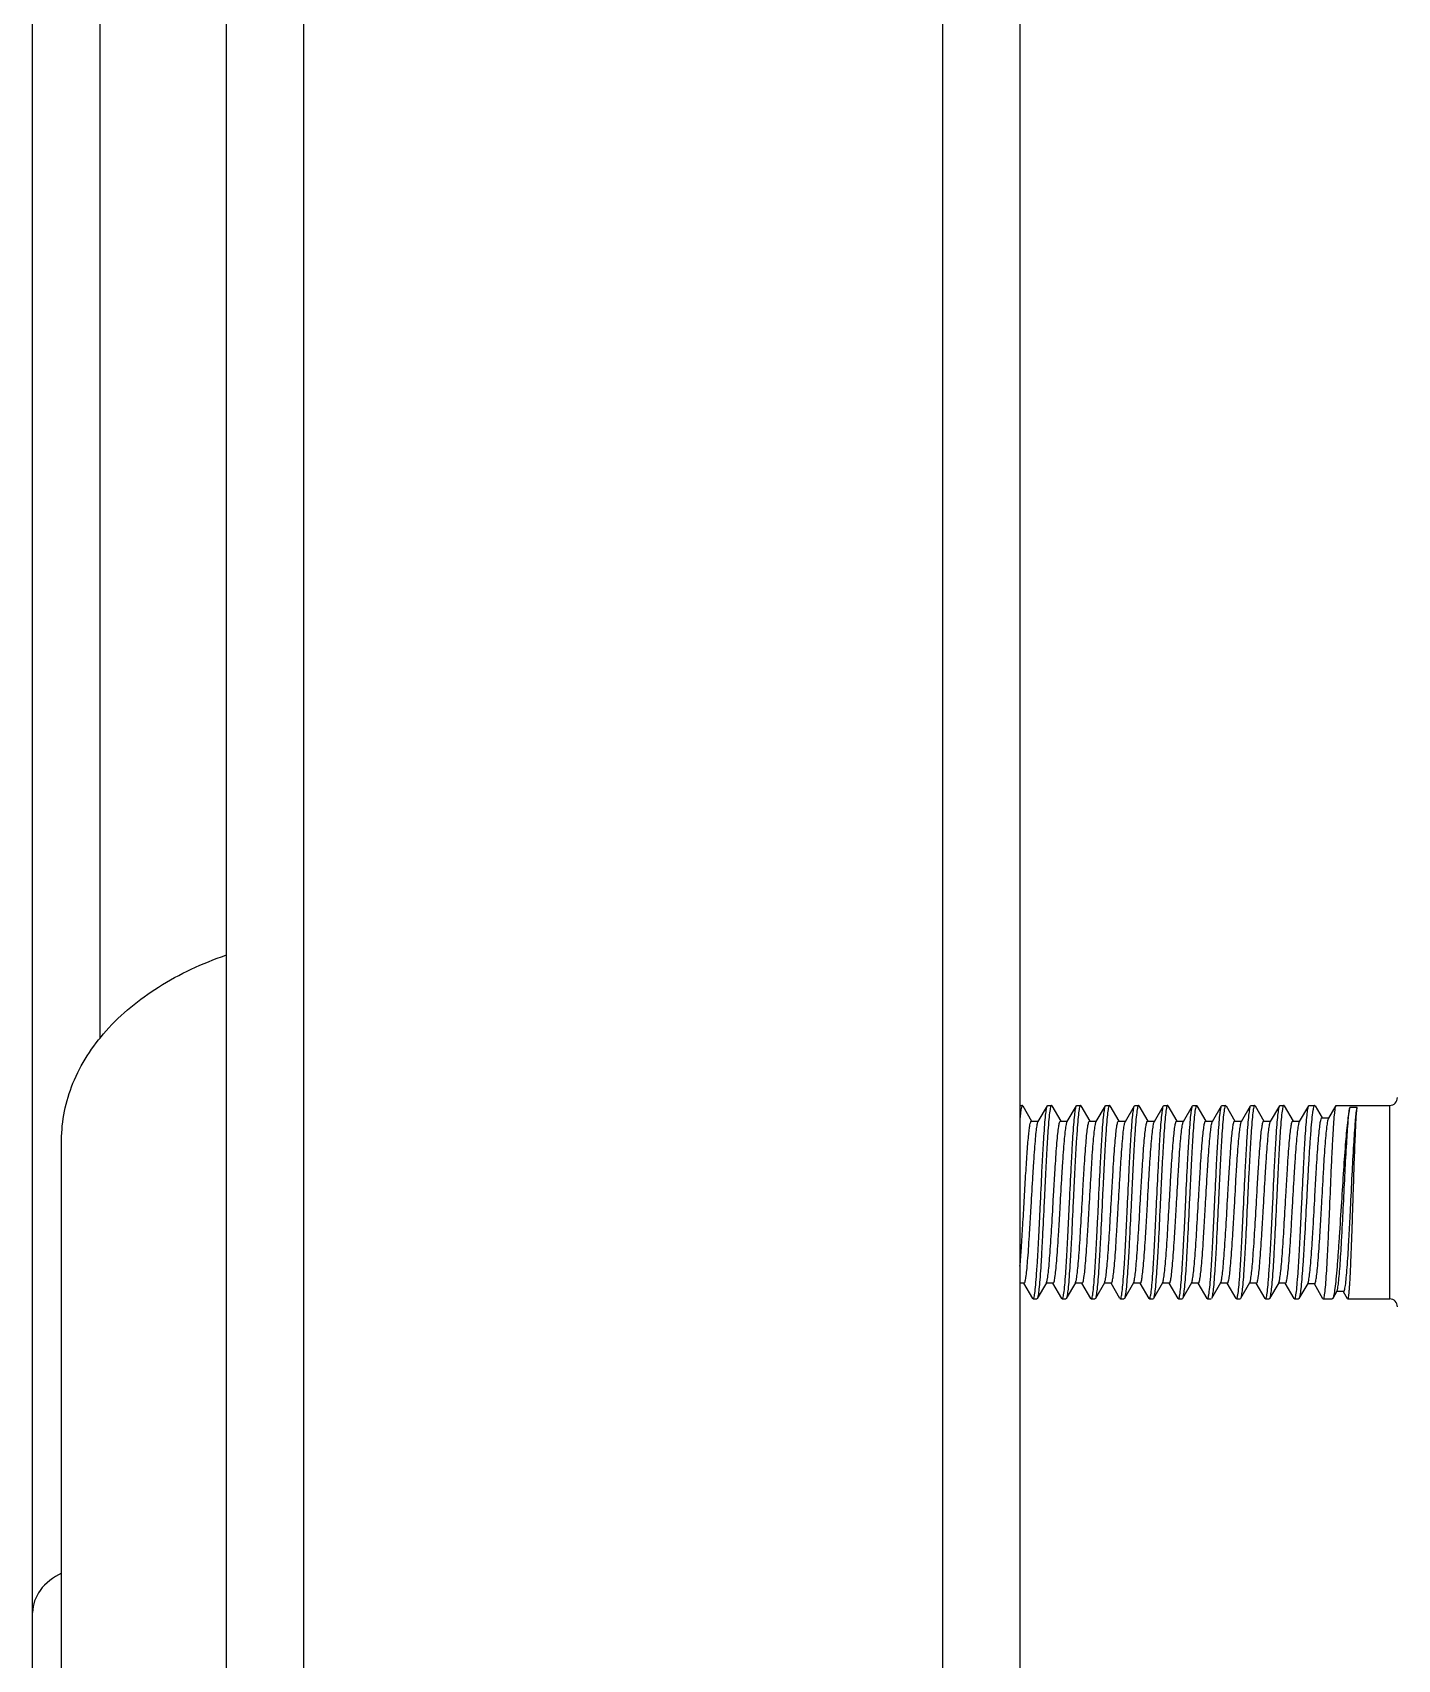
# Model space of a CAD drawing. Extents: x 27938 to 650306, y -92720 to 1524912.
# Drawn here: x 317542 to 318119, y 830430 to 831117 of the extents above; entities that cross this region are included whole.
import ezdxf

# ---------------------------------------------------------------- set-up
doc = ezdxf.new("R2010")
doc.units = 0
doc.header["$LTSCALE"] = 1000
doc.header["$MEASUREMENT"] = 0

msp = doc.modelspace()

# ---------------------------------------------------------------- linework, layer by layer
for p, q in [((317542.22, 830334.12), (317542.22, 833076.19)), ((317570.84, 830692.17), (317570.84, 832955.31)), ((317624, 832802.45), (317624, 830087.54)), ((317656.71, 832802.45), (317656.71, 830087.54)), ((317926.57, 832802.45), (317926.57, 830087.54)), ((317959.28, 832802.45), (317959.28, 830087.54)), ((317959.28, 830664.04), (317960.3, 830664.04)), ((317960.46, 830663.9), (317960.3, 830664.04)), ((317960.46, 830663.9), (317964.22, 830657.42)), ((317967, 830657.25), (317970.87, 830663.9)), ((317970.87, 830663.9), (317971.03, 830664.04)), ((317971.03, 830664.04), (317972.57, 830664.04)), ((317972.73, 830663.9), (317972.57, 830664.04)), ((317972.73, 830663.9), (317976.49, 830657.42)), ((317979.27, 830657.25), (317983.14, 830663.9)), ((317983.14, 830663.9), (317983.3, 830664.04)), ((317983.3, 830664.04), (317984.83, 830664.04)), ((317984.99, 830663.9), (317984.83, 830664.04)), ((317984.99, 830663.9), (317988.75, 830657.42)), ((317991.53, 830657.25), (317995.4, 830663.9)), ((317995.4, 830663.9), (317995.56, 830664.04)), ((317995.56, 830664.04), (317997.1, 830664.04)), ((317997.26, 830663.9), (317997.1, 830664.04)), ((317997.26, 830663.9), (318001.02, 830657.42)), ((318003.8, 830657.25), (318007.67, 830663.9)), ((318007.67, 830663.9), (318007.83, 830664.04)), ((318007.83, 830664.04), (318009.37, 830664.04)), ((318009.53, 830663.9), (318009.37, 830664.04)), ((318009.53, 830663.9), (318013.29, 830657.42)), ((318016.06, 830657.25), (318019.93, 830663.9)), ((318019.93, 830663.9), (318020.1, 830664.04)), ((318020.1, 830664.04), (318021.63, 830664.04)), ((318021.79, 830663.9), (318025.55, 830657.42)), ((318028.33, 830657.25), (318032.2, 830663.9)), ((318032.2, 830663.9), (318032.36, 830664.04)), ((318032.36, 830664.04), (318033.9, 830664.04)), ((318034.06, 830663.9), (318033.9, 830664.04)), ((318034.06, 830663.9), (318037.82, 830657.42)), ((318040.6, 830657.25), (318044.47, 830663.9)), ((318044.47, 830663.9), (318044.63, 830664.04)), ((318044.63, 830664.04), (318046.16, 830664.04)), ((318046.33, 830663.9), (318046.16, 830664.04)), ((318046.33, 830663.9), (318050.08, 830657.42)), ((318052.86, 830657.25), (318056.73, 830663.9)), ((318056.73, 830663.9), (318056.89, 830664.04)), ((318056.89, 830664.04), (318058.43, 830664.04)), ((318058.59, 830663.9), (318058.43, 830664.04)), ((318058.59, 830663.9), (318062.35, 830657.42)), ((318065.13, 830657.25), (318069, 830663.9)), ((318069, 830663.9), (318069.16, 830664.04)), ((318069.16, 830664.04), (318070.7, 830664.04)), ((318070.86, 830663.9), (318074.62, 830657.42)), ((318077.4, 830657.25), (318081.27, 830663.9)), ((318081.27, 830663.9), (318081.43, 830664.04)), ((318081.43, 830664.04), (318083.75, 830664.04)), ((318083.96, 830663.86), (318083.75, 830664.04)), ((318083.96, 830663.86), (318086.91, 830658.79)), ((318089.7, 830658.63), (318092.79, 830663.94)), ((318092.79, 830663.94), (318092.9, 830664.04)), ((318092.9, 830664.04), (318115.47, 830664.04)), ((318101.7, 830663.1), (318098.63, 830663.1)), ((318115.47, 830582.27), (318115.47, 830664.04)), ((317964.12, 830657.42), (317967.1, 830657.42)), ((317976.39, 830657.42), (317979.36, 830657.42)), ((317988.66, 830657.42), (317991.63, 830657.42)), ((318000.92, 830657.42), (318003.89, 830657.42)), ((318013.19, 830657.42), (318016.16, 830657.42)), ((318025.46, 830657.42), (318028.43, 830657.42)), ((318037.72, 830657.42), (318040.69, 830657.42)), ((318049.99, 830657.42), (318052.96, 830657.42)), ((318062.25, 830657.42), (318065.23, 830657.42)), ((318074.52, 830657.42), (318077.49, 830657.42)), ((318086.82, 830658.79), (318089.79, 830658.79)), ((317554.49, 829760.44), (317554.49, 830649.35)), ((317961.06, 830588.89), (317959.28, 830588.89)), ((317964.74, 830582.4), (317960.96, 830588.89)), ((317970.45, 830589.06), (317966.59, 830582.41)), ((317973.32, 830588.89), (317970.35, 830588.89)), ((317970.45, 830589.06), (317970.55, 830589.28)), ((317977, 830582.4), (317973.23, 830588.89)), ((317982.72, 830589.06), (317978.86, 830582.41)), ((317985.59, 830588.89), (317982.62, 830588.89)), ((317982.72, 830589.06), (317982.81, 830589.27)), ((317989.27, 830582.4), (317985.49, 830588.89)), ((317994.98, 830589.06), (317991.13, 830582.41)), ((317997.86, 830588.89), (317994.89, 830588.89)), ((317994.98, 830589.06), (317995.08, 830589.26)), ((318001.54, 830582.4), (317997.76, 830588.89)), ((318007.25, 830589.06), (318003.39, 830582.41)), ((318010.12, 830588.89), (318007.15, 830588.89)), ((318007.25, 830589.06), (318007.34, 830589.25)), ((318013.8, 830582.4), (318010.03, 830588.89)), ((318019.51, 830589.06), (318015.66, 830582.41)), ((318022.39, 830588.89), (318019.42, 830588.89)), ((318019.51, 830589.06), (318019.6, 830589.24)), ((318026.07, 830582.4), (318022.29, 830588.89)), ((318031.78, 830589.06), (318027.93, 830582.41)), ((318034.66, 830588.89), (318031.68, 830588.89)), ((318038.33, 830582.4), (318034.56, 830588.89)), ((318044.05, 830589.06), (318040.19, 830582.41)), ((318046.92, 830588.89), (318043.95, 830588.89)), ((318044.05, 830589.06), (318044.13, 830589.22)), ((318050.6, 830582.4), (318046.83, 830588.89)), ((318056.31, 830589.06), (318052.46, 830582.41)), ((318059.19, 830588.89), (318056.22, 830588.89)), ((318056.31, 830589.06), (318056.39, 830589.22)), ((318062.87, 830582.4), (318059.09, 830588.89)), ((318068.58, 830589.06), (318064.72, 830582.41)), ((318071.45, 830588.89), (318068.48, 830588.89)), ((318068.58, 830589.06), (318068.65, 830589.21)), ((318075.13, 830582.4), (318071.36, 830588.89)), ((318080.86, 830588.82), (318077.14, 830582.42)), ((318083.73, 830588.66), (318080.76, 830588.66)), ((318087.28, 830582.39), (318083.64, 830588.66)), ((318093.14, 830585.51), (318091.38, 830582.49)), ((318096.03, 830585.36), (318093.05, 830585.36)), ((318097.7, 830582.34), (318095.97, 830585.32)), ((317964.74, 830582.4), (317964.9, 830582.27)), ((317964.9, 830582.27), (317966.43, 830582.27)), ((317966.59, 830582.41), (317966.43, 830582.27)), ((317977, 830582.4), (317977.16, 830582.27)), ((317977.16, 830582.27), (317978.7, 830582.27)), ((317978.86, 830582.41), (317978.7, 830582.27)), ((317989.27, 830582.4), (317989.43, 830582.27)), ((317989.43, 830582.27), (317990.97, 830582.27)), ((317991.13, 830582.41), (317990.97, 830582.27)), ((318001.54, 830582.4), (318001.7, 830582.27)), ((318001.7, 830582.27), (318003.23, 830582.27)), ((318003.39, 830582.41), (318003.23, 830582.27)), ((318013.8, 830582.4), (318013.96, 830582.27)), ((318013.96, 830582.27), (318015.5, 830582.27)), ((318015.66, 830582.41), (318015.5, 830582.27)), ((318026.07, 830582.4), (318026.23, 830582.27)), ((318026.23, 830582.27), (318027.76, 830582.27)), ((318027.93, 830582.41), (318027.76, 830582.27)), ((318038.33, 830582.4), (318038.49, 830582.27)), ((318038.49, 830582.27), (318040.03, 830582.27)), ((318050.76, 830582.27), (318052.3, 830582.27)), ((318052.46, 830582.41), (318052.3, 830582.27)), ((318062.87, 830582.4), (318063.03, 830582.27)), ((318063.03, 830582.27), (318064.56, 830582.27)), ((318064.72, 830582.41), (318064.56, 830582.27)), ((318075.13, 830582.4), (318075.29, 830582.27)), ((318075.29, 830582.27), (318076.96, 830582.27)), ((318077.14, 830582.42), (318076.96, 830582.27)), ((318087.28, 830582.39), (318087.43, 830582.27)), ((318087.43, 830582.27), (318091.13, 830582.27)), ((318091.38, 830582.49), (318091.13, 830582.27)), ((318097.7, 830582.34), (318097.78, 830582.27)), ((318097.78, 830582.27), (318115.47, 830582.27))]:
    msp.add_line(p, q)
for centre, start, end in [((318115.47, 830667.31), 270, 0), ((318115.47, 830579), 0, 90)]:
    msp.add_arc(centre, 3.27, start, end)
for points, knots in [([(317554.49, 830649.35), (317554.49, 830657.51), (317558.02, 830674.55), (317572.85, 830697.13), (317595.5, 830715.58), (317613.97, 830724.1), (317623.92, 830727.49)], [0, 0, 0, 0, 0.220446, 0.45627, 0.716078, 1, 1, 1, 1]), ([(317960.3, 830664.04), (317960.16, 830664.04), (317959.95, 830663.4), (317959.74, 830662.49), (317959.49, 830660.69), (317959.35, 830659.35), (317959.28, 830658.56)], [0, 0, 0, 0, 0.077049, 0.268055, 0.577055, 1, 1, 1, 1]), ([(317967.96, 830623.15), (317968.2, 830628.11), (317968.54, 830635.33), (317969.03, 830644.56), (317969.38, 830650.54), (317969.74, 830655.56), (317970.06, 830659.49), (317970.44, 830662.12), (317970.64, 830663.51), (317970.87, 830663.9)], [0, 0, 0, 0, 0.364023, 0.530311, 0.678342, 0.803036, 0.90014, 0.966414, 1, 1, 1, 1]), ([(317972.57, 830664.04), (317972.47, 830664.04), (317972.29, 830663.71), (317972.15, 830663.16), (317971.96, 830662.15), (317971.69, 830660.14), (317971.36, 830656.72), (317971, 830651.7), (317970.63, 830645.58), (317970.25, 830638.6), (317969.88, 830631.03), (317969.63, 830625.81), (317969.5, 830623.15)], [0, 0, 0, 0, 0.006679, 0.021742, 0.04591, 0.079126, 0.171519, 0.295578, 0.446611, 0.618856, 0.8057, 1, 1, 1, 1]), ([(317980.23, 830623.15), (317980.47, 830628.11), (317980.81, 830635.33), (317981.3, 830644.56), (317981.65, 830650.54), (317982.01, 830655.56), (317982.33, 830659.49), (317982.71, 830662.12), (317982.91, 830663.51), (317983.14, 830663.9)], [0, 0, 0, 0, 0.364021, 0.530313, 0.678345, 0.803036, 0.900138, 0.966413, 1, 1, 1, 1]), ([(317984.83, 830664.04), (317984.74, 830664.04), (317984.56, 830663.71), (317984.42, 830663.16), (317984.22, 830662.15), (317983.96, 830660.14), (317983.63, 830656.72), (317983.26, 830651.7), (317982.89, 830645.58), (317982.52, 830638.6), (317982.14, 830631.03), (317981.89, 830625.81), (317981.77, 830623.15)], [0, 0, 0, 0, 0.006669, 0.021718, 0.045876, 0.079084, 0.171468, 0.295521, 0.446556, 0.618814, 0.805682, 1, 1, 1, 1]), ([(317992.5, 830623.15), (317992.73, 830628.11), (317993.08, 830635.33), (317993.57, 830644.56), (317993.92, 830650.54), (317994.28, 830655.56), (317994.59, 830659.49), (317994.97, 830662.12), (317995.17, 830663.51), (317995.4, 830663.9)], [0, 0, 0, 0, 0.364026, 0.530319, 0.678348, 0.803035, 0.900137, 0.966414, 1, 1, 1, 1]), ([(317997.1, 830664.04), (317997.01, 830664.04), (317996.83, 830663.71), (317996.68, 830663.16), (317996.49, 830662.15), (317996.22, 830660.13), (317995.89, 830656.71), (317995.53, 830651.7), (317995.16, 830645.58), (317994.78, 830638.6), (317994.41, 830631.03), (317994.16, 830625.81), (317994.03, 830623.15)], [0, 0, 0, 0, 0.00669, 0.021765, 0.045943, 0.079167, 0.171572, 0.295635, 0.446661, 0.618889, 0.805716, 1, 1, 1, 1]), ([(318004.76, 830623.15), (318005, 830628.11), (318005.34, 830635.33), (318005.83, 830644.56), (318006.18, 830650.54), (318006.54, 830655.56), (318006.86, 830659.49), (318007.24, 830662.12), (318007.44, 830663.51), (318007.67, 830663.9)], [0, 0, 0, 0, 0.364024, 0.530311, 0.678342, 0.803035, 0.900139, 0.966414, 1, 1, 1, 1]), ([(318009.37, 830664.04), (318009.27, 830664.04), (318009.09, 830663.71), (318008.95, 830663.16), (318008.76, 830662.15), (318008.49, 830660.14), (318008.16, 830656.72), (318007.8, 830651.7), (318007.42, 830645.58), (318007.05, 830638.6), (318006.67, 830631.03), (318006.43, 830625.81), (318006.3, 830623.15)], [0, 0, 0, 0, 0.006677, 0.021735, 0.045901, 0.079116, 0.171512, 0.295573, 0.4466, 0.618843, 0.805694, 1, 1, 1, 1]), ([(318017.03, 830623.15), (318017.27, 830628.11), (318017.61, 830635.33), (318018.1, 830644.56), (318018.45, 830650.54), (318018.81, 830655.56), (318019.13, 830659.49), (318019.51, 830662.12), (318019.7, 830663.51), (318019.93, 830663.9)], [0, 0, 0, 0, 0.364026, 0.530313, 0.678337, 0.803029, 0.900137, 0.966414, 1, 1, 1, 1]), ([(318021.63, 830664.04), (318021.54, 830664.04), (318021.36, 830663.71), (318021.22, 830663.16), (318021.02, 830662.15), (318020.75, 830660.13), (318020.43, 830656.71), (318020.06, 830651.7), (318019.69, 830645.58), (318019.32, 830638.6), (318018.94, 830631.03), (318018.69, 830625.81), (318018.56, 830623.15)], [0, 0, 0, 0, 0.006697, 0.021777, 0.045962, 0.079191, 0.171605, 0.29567, 0.44669, 0.618909, 0.805726, 1, 1, 1, 1]), ([(318021.79, 830663.9), (318021.77, 830663.94), (318021.73, 830664), (318021.66, 830664.04), (318021.63, 830664.04)], [0, 0, 0, 0, 0.600612, 1, 1, 1, 1]), ([(318029.29, 830623.15), (318029.53, 830628.11), (318029.87, 830635.33), (318030.36, 830644.56), (318030.72, 830650.54), (318031.08, 830655.56), (318031.39, 830659.49), (318031.77, 830662.12), (318031.97, 830663.51), (318032.2, 830663.9)], [0, 0, 0, 0, 0.364026, 0.530312, 0.67834, 0.803034, 0.90014, 0.966415, 1, 1, 1, 1]), ([(318033.9, 830664.04), (318033.81, 830664.04), (318033.63, 830663.71), (318033.48, 830663.16), (318033.29, 830662.15), (318033.02, 830660.13), (318032.69, 830656.72), (318032.33, 830651.7), (318031.96, 830645.58), (318031.58, 830638.6), (318031.21, 830631.03), (318030.96, 830625.81), (318030.83, 830623.15)], [0, 0, 0, 0, 0.006686, 0.021757, 0.045931, 0.079152, 0.171553, 0.295615, 0.446644, 0.618879, 0.805711, 1, 1, 1, 1]), ([(318041.56, 830623.15), (318041.8, 830628.11), (318042.14, 830635.33), (318042.63, 830644.56), (318042.98, 830650.54), (318043.34, 830655.56), (318043.66, 830659.49), (318044.04, 830662.12), (318044.24, 830663.51), (318044.47, 830663.9)], [0, 0, 0, 0, 0.364021, 0.530311, 0.678343, 0.803036, 0.90014, 0.966414, 1, 1, 1, 1]), ([(318046.16, 830664.04), (318046.07, 830664.04), (318045.89, 830663.71), (318045.75, 830663.16), (318045.56, 830662.15), (318045.29, 830660.14), (318044.96, 830656.72), (318044.59, 830651.7), (318044.22, 830645.58), (318043.85, 830638.6), (318043.47, 830631.03), (318043.22, 830625.81), (318043.1, 830623.15)], [0, 0, 0, 0, 0.006676, 0.021736, 0.045901, 0.079115, 0.171505, 0.295563, 0.446596, 0.618846, 0.805696, 1, 1, 1, 1]), ([(318053.83, 830623.15), (318054.06, 830628.11), (318054.41, 830635.33), (318054.9, 830644.56), (318055.25, 830650.54), (318055.61, 830655.56), (318055.93, 830659.49), (318056.3, 830662.12), (318056.5, 830663.51), (318056.73, 830663.9)], [0, 0, 0, 0, 0.364021, 0.530314, 0.678346, 0.803036, 0.900137, 0.966413, 1, 1, 1, 1]), ([(318058.43, 830664.04), (318058.34, 830664.04), (318058.16, 830663.71), (318058.02, 830663.16), (318057.82, 830662.15), (318057.55, 830660.14), (318057.23, 830656.72), (318056.86, 830651.7), (318056.49, 830645.58), (318056.12, 830638.6), (318055.74, 830631.03), (318055.49, 830625.81), (318055.36, 830623.15)], [0, 0, 0, 0, 0.006669, 0.021718, 0.045876, 0.079084, 0.171468, 0.295522, 0.446557, 0.618815, 0.805682, 1, 1, 1, 1]), ([(318066.09, 830623.15), (318066.33, 830628.11), (318066.67, 830635.33), (318067.16, 830644.56), (318067.51, 830650.54), (318067.87, 830655.56), (318068.19, 830659.49), (318068.57, 830662.12), (318068.77, 830663.51), (318069, 830663.9)], [0, 0, 0, 0, 0.364026, 0.530319, 0.678348, 0.803035, 0.900137, 0.966414, 1, 1, 1, 1]), ([(318070.7, 830664.04), (318070.6, 830664.04), (318070.42, 830663.71), (318070.28, 830663.16), (318070.09, 830662.15), (318069.82, 830660.13), (318069.49, 830656.72), (318069.13, 830651.7), (318068.76, 830645.58), (318068.38, 830638.6), (318068.01, 830631.03), (318067.76, 830625.81), (318067.63, 830623.15)], [0, 0, 0, 0, 0.006688, 0.021753, 0.045929, 0.079148, 0.171548, 0.29561, 0.446639, 0.618873, 0.805706, 1, 1, 1, 1]), ([(318070.86, 830663.9), (318070.84, 830663.94), (318070.8, 830664), (318070.73, 830664.04), (318070.7, 830664.04)], [0, 0, 0, 0, 0.600476, 1, 1, 1, 1]), ([(318078.36, 830623.15), (318078.6, 830628.11), (318078.94, 830635.33), (318079.43, 830644.56), (318079.78, 830650.54), (318080.14, 830655.56), (318080.46, 830659.49), (318080.84, 830662.12), (318081.04, 830663.51), (318081.27, 830663.9)], [0, 0, 0, 0, 0.364024, 0.530312, 0.678343, 0.803036, 0.90014, 0.966414, 1, 1, 1, 1]), ([(318083.75, 830664.04), (318083.65, 830664.04), (318083.44, 830663.73), (318083.27, 830663.15), (318083.05, 830662.16), (318082.74, 830660.13), (318082.37, 830656.72), (318081.96, 830651.7), (318081.54, 830645.58), (318081.12, 830638.6), (318080.7, 830631.03), (318080.43, 830625.81), (318080.29, 830623.15)], [0, 0, 0, 0, 0.007187, 0.022465, 0.046744, 0.080015, 0.172417, 0.296393, 0.447275, 0.619318, 0.805937, 1, 1, 1, 1]), ([(318090.23, 830623.15), (318090.45, 830628.15), (318090.75, 830635.42), (318091.19, 830644.72), (318091.5, 830650.72), (318091.82, 830655.74), (318092.08, 830659.65), (318092.43, 830662.22), (318092.57, 830663.57), (318092.79, 830663.94)], [0, 0, 0, 0, 0.366748, 0.534004, 0.682559, 0.80722, 0.903651, 0.968552, 1, 1, 1, 1]), ([(318093.14, 830585.51), (318093.35, 830585.88), (318093.56, 830587.15), (318093.92, 830589.54), (318094.24, 830593.07), (318094.58, 830597.58), (318094.92, 830602.93), (318095.39, 830611.23), (318095.94, 830622.28), (318096.59, 830635.39), (318097.21, 830647.18), (318097.85, 830656.26), (318098.28, 830661.28), (318098.63, 830663.1)], [0, 0, 0, 0, 0.016498, 0.048153, 0.094091, 0.152829, 0.222461, 0.300749, 0.473185, 0.64885, 0.806645, 0.928205, 1, 1, 1, 1]), ([(318098.63, 830663.1), (318098.43, 830662.44), (318098.1, 830660.71), (318097.44, 830655.95), (318096.73, 830647.84), (318095.89, 830636.24), (318095.36, 830627.69), (318095.07, 830623.15)], [0, 0, 0, 0, 0.052104, 0.130854, 0.359409, 0.660459, 1, 1, 1, 1]), ([(318096.03, 830585.36), (318096.11, 830585.36), (318096.29, 830585.63), (318096.43, 830586.11), (318096.61, 830586.96), (318096.87, 830588.67), (318097.18, 830591.57), (318097.52, 830595.84), (318097.88, 830601.07), (318098.23, 830607.07), (318098.58, 830613.64), (318099.04, 830622.89), (318099.6, 830634.2), (318100.23, 830646.47), (318100.9, 830655.96), (318101.33, 830661.2), (318101.7, 830663.1)], [0, 0, 0, 0, 0.003181, 0.009997, 0.020842, 0.035708, 0.077022, 0.132568, 0.200428, 0.278278, 0.363482, 0.453195, 0.634322, 0.798504, 0.925407, 1, 1, 1, 1]), ([(318099.97, 830623.15), (318100.12, 830627.69), (318100.4, 830636.24), (318100.79, 830647.83), (318101.21, 830656.61), (318101.46, 830661.39), (318101.7, 830663.1)], [0, 0, 0, 0, 0.340216, 0.641739, 0.870295, 1, 1, 1, 1]), ([(317959.28, 830596.06), (317959.52, 830598.62), (317959.94, 830604.38), (317960.52, 830613.63), (317961.09, 830623.79), (317961.67, 830633.89), (317962.17, 830641.83), (317962.59, 830647.41), (317962.88, 830650.82), (317963.17, 830653.5), (317963.46, 830655.59), (317963.7, 830656.67), (317963.95, 830657.42), (317964.12, 830657.42)], [0, 0, 0, 0, 0.125273, 0.280526, 0.451, 0.620464, 0.772784, 0.837888, 0.893492, 0.938284, 0.971239, 0.991709, 1, 1, 1, 1]), ([(317961.06, 830588.89), (317961.14, 830588.89), (317961.32, 830589.13), (317961.56, 830589.92), (317961.89, 830591.73), (317962.22, 830594.65), (317962.58, 830598.64), (317962.94, 830603.49), (317963.3, 830609.06), (317963.67, 830615.13), (317964.15, 830623.61), (317964.62, 830632.01), (317965.12, 830640.03), (317965.48, 830645.27), (317965.85, 830649.72), (317966.18, 830653.22), (317966.55, 830655.61), (317966.78, 830656.88), (317967, 830657.25)], [0, 0, 0, 0, 0.003516, 0.010771, 0.037949, 0.081609, 0.140308, 0.211978, 0.294061, 0.383613, 0.477416, 0.664254, 0.750571, 0.827952, 0.893624, 0.945254, 0.981055, 1, 1, 1, 1]), ([(317970.55, 830589.28), (317970.74, 830589.77), (317970.99, 830591.19), (317971.34, 830593.83), (317971.68, 830597.49), (317972.19, 830604.02), (317972.78, 830613.53), (317973.35, 830623.61), (317973.83, 830631.93), (317974.18, 830637.86), (317974.54, 830643.27), (317974.89, 830647.98), (317975.25, 830651.84), (317975.58, 830654.68), (317975.9, 830656.42), (317976.14, 830657.19), (317976.31, 830657.42), (317976.39, 830657.42)], [0, 0, 0, 0, 0.023139, 0.062463, 0.116774, 0.184236, 0.348936, 0.533941, 0.62611, 0.713772, 0.793885, 0.863675, 0.920735, 0.963127, 0.989505, 0.996557, 1, 1, 1, 1]), ([(317973.32, 830588.89), (317973.4, 830588.89), (317973.58, 830589.13), (317973.83, 830589.92), (317974.15, 830591.73), (317974.49, 830594.65), (317974.85, 830598.64), (317975.2, 830603.49), (317975.57, 830609.06), (317975.93, 830615.13), (317976.42, 830623.61), (317976.89, 830632.01), (317977.39, 830640.03), (317977.75, 830645.27), (317978.11, 830649.72), (317978.45, 830653.22), (317978.82, 830655.61), (317979.05, 830656.88), (317979.27, 830657.25)], [0, 0, 0, 0, 0.003516, 0.010771, 0.037949, 0.081609, 0.140308, 0.211978, 0.294061, 0.383613, 0.477416, 0.664254, 0.750571, 0.827952, 0.893624, 0.945254, 0.981055, 1, 1, 1, 1]), ([(317982.81, 830589.27), (317983, 830589.76), (317983.25, 830591.17), (317983.6, 830593.8), (317983.95, 830597.46), (317984.45, 830603.98), (317985.04, 830613.5), (317985.61, 830623.58), (317986.09, 830631.9), (317986.45, 830637.84), (317986.81, 830643.26), (317987.16, 830647.97), (317987.51, 830651.84), (317987.84, 830654.67), (317988.16, 830656.42), (317988.4, 830657.19), (317988.58, 830657.42), (317988.66, 830657.42)], [0, 0, 0, 0, 0.023, 0.06221, 0.116433, 0.183837, 0.348506, 0.533571, 0.625793, 0.713517, 0.793694, 0.863545, 0.920659, 0.963092, 0.989496, 0.996554, 1, 1, 1, 1]), ([(317985.59, 830588.89), (317985.67, 830588.89), (317985.85, 830589.13), (317986.09, 830589.92), (317986.42, 830591.73), (317986.75, 830594.65), (317987.11, 830598.64), (317987.47, 830603.49), (317987.83, 830609.06), (317988.2, 830615.13), (317988.68, 830623.61), (317989.16, 830632.01), (317989.66, 830640.03), (317990.02, 830645.27), (317990.38, 830649.72), (317990.71, 830653.22), (317991.09, 830655.61), (317991.31, 830656.88), (317991.53, 830657.25)], [0, 0, 0, 0, 0.003516, 0.010771, 0.037949, 0.081609, 0.140308, 0.211978, 0.294061, 0.383613, 0.477416, 0.664254, 0.750571, 0.827952, 0.893624, 0.945254, 0.981055, 1, 1, 1, 1]), ([(317995.08, 830589.26), (317995.27, 830589.75), (317995.52, 830591.15), (317995.87, 830593.77), (317996.21, 830597.43), (317996.72, 830603.95), (317997.31, 830613.46), (317997.88, 830623.55), (317998.36, 830631.88), (317998.71, 830637.82), (317999.07, 830643.24), (317999.42, 830647.96), (317999.78, 830651.83), (318000.11, 830654.67), (318000.43, 830656.42), (318000.67, 830657.19), (318000.84, 830657.42), (318000.92, 830657.42)], [0, 0, 0, 0, 0.022862, 0.061956, 0.116091, 0.183437, 0.348074, 0.5332, 0.625476, 0.713261, 0.793503, 0.863416, 0.920583, 0.963057, 0.989487, 0.996552, 1, 1, 1, 1]), ([(317997.86, 830588.89), (317997.94, 830588.89), (317998.12, 830589.13), (317998.36, 830589.92), (317998.68, 830591.73), (317999.02, 830594.65), (317999.38, 830598.64), (317999.74, 830603.49), (318000.1, 830609.06), (318000.46, 830615.13), (318000.95, 830623.61), (318001.42, 830632.01), (318001.92, 830640.03), (318002.28, 830645.27), (318002.65, 830649.72), (318002.98, 830653.22), (318003.35, 830655.61), (318003.58, 830656.88), (318003.8, 830657.25)], [0, 0, 0, 0, 0.003516, 0.010771, 0.037949, 0.081609, 0.140308, 0.211978, 0.294061, 0.383613, 0.477416, 0.664254, 0.750571, 0.827952, 0.893624, 0.945254, 0.981055, 1, 1, 1, 1]), ([(318007.34, 830589.25), (318007.53, 830589.73), (318007.78, 830591.13), (318008.13, 830593.75), (318008.47, 830597.4), (318008.98, 830603.91), (318009.57, 830613.43), (318010.14, 830623.52), (318010.62, 830631.85), (318010.98, 830637.8), (318011.34, 830643.23), (318011.69, 830647.95), (318012.04, 830651.83), (318012.37, 830654.67), (318012.69, 830656.42), (318012.93, 830657.19), (318013.11, 830657.42), (318013.19, 830657.42)], [0, 0, 0, 0, 0.022723, 0.061701, 0.115749, 0.183037, 0.347642, 0.532829, 0.625158, 0.713005, 0.793312, 0.863286, 0.920506, 0.963022, 0.989478, 0.99655, 1, 1, 1, 1]), ([(318010.12, 830588.89), (318010.2, 830588.89), (318010.38, 830589.13), (318010.62, 830589.92), (318010.95, 830591.73), (318011.29, 830594.65), (318011.65, 830598.64), (318012, 830603.49), (318012.37, 830609.06), (318012.73, 830615.13), (318013.22, 830623.61), (318013.69, 830632.01), (318014.19, 830640.03), (318014.55, 830645.27), (318014.91, 830649.72), (318015.25, 830653.22), (318015.62, 830655.61), (318015.85, 830656.88), (318016.06, 830657.25)], [0, 0, 0, 0, 0.003516, 0.010771, 0.037949, 0.081609, 0.140308, 0.211978, 0.294061, 0.383613, 0.477416, 0.664254, 0.750571, 0.827952, 0.893624, 0.945254, 0.981055, 1, 1, 1, 1]), ([(318019.6, 830589.24), (318019.79, 830589.72), (318020.04, 830591.12), (318020.4, 830593.72), (318020.74, 830597.37), (318021.25, 830603.88), (318021.84, 830613.4), (318022.41, 830623.49), (318022.89, 830631.83), (318023.24, 830637.78), (318023.6, 830643.21), (318023.96, 830647.94), (318024.31, 830651.82), (318024.64, 830654.66), (318024.96, 830656.42), (318025.2, 830657.19), (318025.38, 830657.42), (318025.46, 830657.42)], [0, 0, 0, 0, 0.022584, 0.061447, 0.115407, 0.182636, 0.34721, 0.532457, 0.62484, 0.712749, 0.79312, 0.863155, 0.920429, 0.962986, 0.989469, 0.996548, 1, 1, 1, 1]), ([(318022.39, 830588.89), (318022.47, 830588.89), (318022.65, 830589.13), (318022.89, 830589.92), (318023.22, 830591.73), (318023.55, 830594.65), (318023.91, 830598.64), (318024.27, 830603.49), (318024.63, 830609.06), (318025, 830615.13), (318025.48, 830623.61), (318025.96, 830632.01), (318026.45, 830640.03), (318026.81, 830645.27), (318027.18, 830649.72), (318027.51, 830653.22), (318027.89, 830655.61), (318028.11, 830656.88), (318028.33, 830657.25)], [0, 0, 0, 0, 0.003516, 0.010772, 0.037949, 0.081609, 0.140308, 0.211978, 0.294061, 0.383612, 0.477416, 0.664254, 0.750571, 0.827952, 0.893624, 0.945254, 0.981055, 1, 1, 1, 1]), ([(318031.86, 830589.23), (318032.06, 830589.71), (318032.31, 830591.1), (318032.66, 830593.7), (318033, 830597.34), (318033.51, 830603.85), (318034.1, 830613.36), (318034.67, 830623.46), (318035.15, 830631.8), (318035.51, 830637.75), (318035.87, 830643.2), (318036.22, 830647.93), (318036.58, 830651.81), (318036.91, 830654.66), (318037.23, 830656.42), (318037.47, 830657.19), (318037.64, 830657.42), (318037.72, 830657.42)], [0, 0, 0, 0, 0.022445, 0.061192, 0.115065, 0.182235, 0.346776, 0.532084, 0.624521, 0.712492, 0.792928, 0.863025, 0.920353, 0.962951, 0.98946, 0.996545, 1, 1, 1, 1]), ([(318034.66, 830588.89), (318034.74, 830588.89), (318034.91, 830589.13), (318035.16, 830589.92), (318035.48, 830591.73), (318035.82, 830594.65), (318036.18, 830598.64), (318036.54, 830603.49), (318036.9, 830609.06), (318037.26, 830615.13), (318037.75, 830623.61), (318038.22, 830632.01), (318038.72, 830640.03), (318039.08, 830645.27), (318039.45, 830649.72), (318039.78, 830653.22), (318040.15, 830655.61), (318040.38, 830656.88), (318040.6, 830657.25)], [0, 0, 0, 0, 0.003516, 0.010772, 0.037949, 0.081609, 0.140308, 0.211978, 0.294061, 0.383612, 0.477416, 0.664253, 0.750571, 0.827952, 0.893624, 0.945254, 0.981055, 1, 1, 1, 1]), ([(318044.13, 830589.22), (318044.32, 830589.7), (318044.57, 830591.08), (318044.92, 830593.67), (318045.26, 830597.31), (318045.77, 830603.81), (318046.36, 830613.33), (318046.94, 830623.43), (318047.42, 830631.78), (318047.77, 830637.73), (318048.13, 830643.18), (318048.49, 830647.92), (318048.84, 830651.81), (318049.17, 830654.66), (318049.49, 830656.42), (318049.73, 830657.19), (318049.91, 830657.42), (318049.99, 830657.42)], [0, 0, 0, 0, 0.022306, 0.060937, 0.114721, 0.181834, 0.346342, 0.531711, 0.624202, 0.712235, 0.792736, 0.862894, 0.920276, 0.962916, 0.98945, 0.996543, 1, 1, 1, 1]), ([(318046.92, 830588.89), (318047, 830588.89), (318047.18, 830589.13), (318047.42, 830589.92), (318047.75, 830591.73), (318048.08, 830594.65), (318048.44, 830598.64), (318048.8, 830603.49), (318049.17, 830609.06), (318049.53, 830615.13), (318050.02, 830623.61), (318050.49, 830632.01), (318050.99, 830640.03), (318051.35, 830645.27), (318051.71, 830649.72), (318052.05, 830653.22), (318052.42, 830655.61), (318052.65, 830656.88), (318052.86, 830657.25)], [0, 0, 0, 0, 0.003515, 0.010772, 0.037949, 0.081609, 0.140308, 0.211978, 0.294061, 0.383612, 0.477415, 0.664253, 0.750571, 0.827952, 0.893624, 0.945254, 0.981055, 1, 1, 1, 1]), ([(318056.39, 830589.22), (318056.58, 830589.68), (318056.83, 830591.07), (318057.19, 830593.65), (318057.53, 830597.28), (318058.04, 830603.78), (318058.63, 830613.3), (318059.2, 830623.4), (318059.68, 830631.75), (318060.04, 830637.71), (318060.4, 830643.17), (318060.75, 830647.91), (318061.11, 830651.8), (318061.44, 830654.65), (318061.76, 830656.42), (318062, 830657.19), (318062.18, 830657.42), (318062.25, 830657.42)], [0, 0, 0, 0, 0.022167, 0.060682, 0.114378, 0.181432, 0.345908, 0.531337, 0.623882, 0.711978, 0.792543, 0.862763, 0.920199, 0.962881, 0.989441, 0.996541, 1, 1, 1, 1]), ([(318059.19, 830588.89), (318059.27, 830588.89), (318059.45, 830589.13), (318059.69, 830589.92), (318060.02, 830591.73), (318060.35, 830594.65), (318060.71, 830598.64), (318061.07, 830603.49), (318061.43, 830609.06), (318061.8, 830615.13), (318062.28, 830623.61), (318062.76, 830632.01), (318063.25, 830640.03), (318063.61, 830645.27), (318063.98, 830649.72), (318064.31, 830653.22), (318064.68, 830655.61), (318064.91, 830656.88), (318065.13, 830657.25)], [0, 0, 0, 0, 0.003515, 0.010772, 0.037949, 0.081609, 0.140308, 0.211978, 0.294061, 0.383612, 0.477415, 0.664253, 0.750571, 0.827952, 0.893624, 0.945254, 0.981055, 1, 1, 1, 1]), ([(318068.65, 830589.21), (318068.85, 830589.67), (318069.09, 830591.05), (318069.45, 830593.62), (318069.79, 830597.25), (318070.3, 830603.74), (318070.89, 830613.26), (318071.46, 830623.37), (318071.95, 830631.73), (318072.3, 830637.69), (318072.66, 830643.15), (318073.02, 830647.9), (318073.37, 830651.79), (318073.7, 830654.65), (318074.03, 830656.42), (318074.26, 830657.19), (318074.44, 830657.42), (318074.52, 830657.42)], [0, 0, 0, 0, 0.022028, 0.060426, 0.114034, 0.181029, 0.345472, 0.530963, 0.623561, 0.71172, 0.79235, 0.862632, 0.920122, 0.962845, 0.989432, 0.996538, 1, 1, 1, 1]), ([(318071.45, 830588.89), (318071.53, 830588.89), (318071.71, 830589.13), (318071.96, 830589.92), (318072.28, 830591.73), (318072.62, 830594.65), (318072.98, 830598.64), (318073.34, 830603.49), (318073.7, 830609.06), (318074.06, 830615.13), (318074.55, 830623.61), (318075.02, 830632.01), (318075.52, 830640.03), (318075.88, 830645.27), (318076.24, 830649.72), (318076.58, 830653.22), (318076.95, 830655.61), (318077.18, 830656.88), (318077.4, 830657.25)], [0, 0, 0, 0, 0.003515, 0.010772, 0.037949, 0.081609, 0.140308, 0.211978, 0.294061, 0.383612, 0.477415, 0.664253, 0.750571, 0.827952, 0.893624, 0.945254, 0.981055, 1, 1, 1, 1]), ([(318080.86, 830588.82), (318081.08, 830589.21), (318081.31, 830590.52), (318081.69, 830592.98), (318082.03, 830596.61), (318082.39, 830601.19), (318082.76, 830606.6), (318083.26, 830614.84), (318083.74, 830623.46), (318084.22, 830632.13), (318084.59, 830638.33), (318084.95, 830644), (318085.31, 830648.92), (318085.67, 830652.96), (318086, 830655.92), (318086.32, 830657.75), (318086.56, 830658.54), (318086.74, 830658.79), (318086.82, 830658.79)], [0, 0, 0, 0, 0.019036, 0.055162, 0.107284, 0.173532, 0.25149, 0.338305, 0.525651, 0.619397, 0.708683, 0.790327, 0.861445, 0.919555, 0.962678, 0.989457, 0.996584, 1, 1, 1, 1]), ([(318083.73, 830588.66), (318083.82, 830588.66), (318084, 830588.91), (318084.24, 830589.73), (318084.57, 830591.61), (318084.91, 830594.64), (318085.28, 830598.76), (318085.64, 830603.77), (318086.01, 830609.51), (318086.37, 830615.76), (318086.86, 830624.44), (318087.34, 830633.03), (318087.83, 830641.21), (318088.19, 830646.54), (318088.56, 830651.04), (318088.89, 830654.58), (318089.26, 830656.98), (318089.48, 830658.25), (318089.7, 830658.63)], [0, 0, 0, 0, 0.003526, 0.010871, 0.03842, 0.082642, 0.142013, 0.214376, 0.297085, 0.387117, 0.481196, 0.667858, 0.753739, 0.830507, 0.895467, 0.946372, 0.98153, 1, 1, 1, 1]), ([(317964.9, 830582.27), (317964.99, 830582.27), (317965.17, 830582.6), (317965.31, 830583.15), (317965.51, 830584.16), (317965.77, 830586.18), (317966.1, 830589.6), (317966.47, 830594.61), (317966.84, 830600.73), (317967.21, 830607.71), (317967.59, 830615.28), (317967.84, 830620.5), (317967.96, 830623.15)], [0, 0, 0, 0, 0.006696, 0.021778, 0.045962, 0.079192, 0.171607, 0.295672, 0.44669, 0.618908, 0.805728, 1, 1, 1, 1]), ([(317969.5, 830623.15), (317969.26, 830618.2), (317968.92, 830610.98), (317968.43, 830601.75), (317968.08, 830595.77), (317967.72, 830590.75), (317967.4, 830586.82), (317967.02, 830584.19), (317966.82, 830582.8), (317966.59, 830582.41)], [0, 0, 0, 0, 0.36397, 0.530239, 0.678254, 0.802945, 0.900063, 0.966368, 1, 1, 1, 1]), ([(317977.16, 830582.27), (317977.25, 830582.27), (317977.43, 830582.6), (317977.58, 830583.15), (317977.77, 830584.16), (317978.04, 830586.17), (317978.37, 830589.59), (317978.73, 830594.61), (317979.1, 830600.73), (317979.48, 830607.71), (317979.85, 830615.28), (317980.1, 830620.5), (317980.23, 830623.15)], [0, 0, 0, 0, 0.006683, 0.02175, 0.045921, 0.079139, 0.171534, 0.295592, 0.446617, 0.618856, 0.805703, 1, 1, 1, 1]), ([(317981.77, 830623.15), (317981.53, 830618.2), (317981.19, 830610.98), (317980.7, 830601.75), (317980.35, 830595.77), (317979.99, 830590.75), (317979.67, 830586.82), (317979.29, 830584.19), (317979.09, 830582.8), (317978.86, 830582.41)], [0, 0, 0, 0, 0.363954, 0.530216, 0.678234, 0.802928, 0.900053, 0.966366, 1, 1, 1, 1]), ([(317989.43, 830582.27), (317989.52, 830582.27), (317989.7, 830582.6), (317989.84, 830583.15), (317990.04, 830584.16), (317990.31, 830586.17), (317990.63, 830589.59), (317991, 830594.61), (317991.37, 830600.73), (317991.74, 830607.71), (317992.12, 830615.28), (317992.37, 830620.5), (317992.5, 830623.15)], [0, 0, 0, 0, 0.006669, 0.021719, 0.045878, 0.079087, 0.171477, 0.295536, 0.446573, 0.618824, 0.805681, 1, 1, 1, 1]), ([(317994.03, 830623.15), (317993.8, 830618.2), (317993.45, 830610.98), (317992.96, 830601.75), (317992.61, 830595.77), (317992.25, 830590.75), (317991.93, 830586.82), (317991.56, 830584.19), (317991.36, 830582.8), (317991.13, 830582.41)], [0, 0, 0, 0, 0.363958, 0.530229, 0.678249, 0.80294, 0.900058, 0.966367, 1, 1, 1, 1]), ([(318001.7, 830582.27), (318001.79, 830582.27), (318001.97, 830582.6), (318002.11, 830583.15), (318002.3, 830584.16), (318002.57, 830586.17), (318002.9, 830589.59), (318003.26, 830594.61), (318003.64, 830600.73), (318004.01, 830607.71), (318004.39, 830615.28), (318004.64, 830620.5), (318004.76, 830623.15)], [0, 0, 0, 0, 0.006673, 0.021729, 0.045891, 0.079103, 0.17149, 0.295546, 0.446581, 0.618835, 0.805691, 1, 1, 1, 1]), ([(318006.3, 830623.15), (318006.06, 830618.2), (318005.72, 830610.98), (318005.23, 830601.75), (318004.88, 830595.77), (318004.52, 830590.75), (318004.2, 830586.82), (318003.82, 830584.19), (318003.62, 830582.8), (318003.39, 830582.41)], [0, 0, 0, 0, 0.363957, 0.530226, 0.678246, 0.80294, 0.90006, 0.966367, 1, 1, 1, 1]), ([(318013.96, 830582.27), (318014.05, 830582.27), (318014.23, 830582.6), (318014.38, 830583.15), (318014.57, 830584.16), (318014.84, 830586.17), (318015.17, 830589.59), (318015.53, 830594.61), (318015.9, 830600.73), (318016.28, 830607.71), (318016.65, 830615.28), (318016.9, 830620.5), (318017.03, 830623.15)], [0, 0, 0, 0, 0.006683, 0.02175, 0.045922, 0.079141, 0.171538, 0.295599, 0.446629, 0.61887, 0.805706, 1, 1, 1, 1]), ([(318018.56, 830623.15), (318018.33, 830618.2), (318017.99, 830610.98), (318017.5, 830601.75), (318017.14, 830595.77), (318016.78, 830590.75), (318016.47, 830586.82), (318016.09, 830584.19), (318015.89, 830582.8), (318015.66, 830582.41)], [0, 0, 0, 0, 0.363961, 0.530224, 0.678244, 0.802939, 0.900061, 0.966368, 1, 1, 1, 1]), ([(318026.23, 830582.27), (318026.32, 830582.27), (318026.5, 830582.6), (318026.64, 830583.15), (318026.84, 830584.16), (318027.11, 830586.18), (318027.43, 830589.6), (318027.8, 830594.61), (318028.17, 830600.73), (318028.54, 830607.71), (318028.92, 830615.28), (318029.17, 830620.5), (318029.29, 830623.15)], [0, 0, 0, 0, 0.006693, 0.021771, 0.045952, 0.079178, 0.171587, 0.295651, 0.446675, 0.618899, 0.805721, 1, 1, 1, 1]), ([(318030.83, 830623.15), (318030.59, 830618.2), (318030.25, 830610.98), (318029.76, 830601.75), (318029.41, 830595.77), (318029.05, 830590.75), (318028.73, 830586.82), (318028.35, 830584.19), (318028.16, 830582.8), (318027.93, 830582.41)], [0, 0, 0, 0, 0.363963, 0.530226, 0.67824, 0.802935, 0.900059, 0.966368, 1, 1, 1, 1]), ([(318038.49, 830582.27), (318038.59, 830582.27), (318038.77, 830582.6), (318038.91, 830583.15), (318039.1, 830584.16), (318039.37, 830586.18), (318039.7, 830589.6), (318040.06, 830594.61), (318040.44, 830600.73), (318040.81, 830607.71), (318041.19, 830615.28), (318041.43, 830620.5), (318041.56, 830623.15)], [0, 0, 0, 0, 0.006694, 0.021774, 0.045957, 0.079186, 0.171599, 0.295663, 0.446681, 0.618902, 0.805725, 1, 1, 1, 1]), ([(318043.1, 830623.15), (318042.86, 830618.2), (318042.52, 830610.98), (318042.03, 830601.75), (318041.68, 830595.77), (318041.32, 830590.75), (318041, 830586.82), (318040.62, 830584.19), (318040.42, 830582.8), (318040.19, 830582.41)], [0, 0, 0, 0, 0.363971, 0.530241, 0.678257, 0.802947, 0.900064, 0.966368, 1, 1, 1, 1]), ([(318050.76, 830582.27), (318050.85, 830582.27), (318051.03, 830582.6), (318051.17, 830583.15), (318051.37, 830584.16), (318051.64, 830586.17), (318051.96, 830589.59), (318052.33, 830594.61), (318052.7, 830600.73), (318053.08, 830607.71), (318053.45, 830615.28), (318053.7, 830620.5), (318053.83, 830623.15)], [0, 0, 0, 0, 0.006682, 0.021747, 0.045917, 0.079134, 0.171527, 0.295584, 0.44661, 0.618852, 0.805701, 1, 1, 1, 1]), ([(318055.36, 830623.15), (318055.13, 830618.2), (318054.78, 830610.98), (318054.29, 830601.75), (318053.94, 830595.77), (318053.58, 830590.75), (318053.27, 830586.82), (318052.89, 830584.19), (318052.69, 830582.8), (318052.46, 830582.41)], [0, 0, 0, 0, 0.363954, 0.530216, 0.678234, 0.802928, 0.900053, 0.966366, 1, 1, 1, 1]), ([(318063.03, 830582.27), (318063.12, 830582.27), (318063.3, 830582.6), (318063.44, 830583.15), (318063.64, 830584.16), (318063.9, 830586.17), (318064.23, 830589.59), (318064.6, 830594.61), (318064.97, 830600.73), (318065.34, 830607.71), (318065.72, 830615.28), (318065.97, 830620.5), (318066.09, 830623.15)], [0, 0, 0, 0, 0.006669, 0.02172, 0.045879, 0.079089, 0.171479, 0.295539, 0.446576, 0.618826, 0.805682, 1, 1, 1, 1]), ([(318067.63, 830623.15), (318067.39, 830618.2), (318067.05, 830610.98), (318066.56, 830601.75), (318066.21, 830595.77), (318065.85, 830590.75), (318065.53, 830586.82), (318065.15, 830584.19), (318064.95, 830582.8), (318064.72, 830582.41)], [0, 0, 0, 0, 0.363959, 0.530229, 0.678249, 0.80294, 0.900058, 0.966367, 1, 1, 1, 1]), ([(318075.29, 830582.27), (318075.38, 830582.27), (318075.57, 830582.6), (318075.71, 830583.15), (318075.9, 830584.16), (318076.17, 830586.17), (318076.5, 830589.59), (318076.86, 830594.61), (318077.23, 830600.73), (318077.61, 830607.71), (318077.98, 830615.28), (318078.23, 830620.5), (318078.36, 830623.15)], [0, 0, 0, 0, 0.006673, 0.021727, 0.045889, 0.079101, 0.171487, 0.295543, 0.446578, 0.618832, 0.80569, 1, 1, 1, 1]), ([(318080.29, 830623.15), (318080.03, 830618.22), (318079.65, 830611.02), (318079.12, 830601.82), (318078.73, 830595.85), (318078.35, 830590.83), (318078, 830586.89), (318077.6, 830584.24), (318077.38, 830582.83), (318077.14, 830582.42)], [0, 0, 0, 0, 0.362797, 0.528646, 0.676443, 0.801155, 0.898568, 0.965462, 1, 1, 1, 1]), ([(318087.43, 830582.27), (318087.52, 830582.27), (318087.68, 830582.61), (318087.81, 830583.15), (318087.99, 830584.16), (318088.24, 830586.18), (318088.55, 830589.6), (318088.88, 830594.61), (318089.22, 830600.73), (318089.56, 830607.71), (318089.9, 830615.28), (318090.12, 830620.5), (318090.23, 830623.15)], [0, 0, 0, 0, 0.006494, 0.021489, 0.045625, 0.078827, 0.171228, 0.295321, 0.446402, 0.618703, 0.80562, 1, 1, 1, 1]), ([(318095.07, 830623.15), (318094.76, 830618.27), (318094.32, 830611.14), (318093.69, 830602.02), (318093.25, 830596.08), (318092.8, 830591.06), (318092.38, 830587.1), (318091.93, 830584.38), (318091.64, 830582.93), (318091.38, 830582.49)], [0, 0, 0, 0, 0.359329, 0.52395, 0.67108, 0.795828, 0.894098, 0.962746, 1, 1, 1, 1]), ([(318097.78, 830582.27), (318097.87, 830582.27), (318097.98, 830582.63), (318098.09, 830583.14), (318098.23, 830584.16), (318098.36, 830585.49), (318098.5, 830587.21), (318098.7, 830590.16), (318098.93, 830594.61), (318099.19, 830600.73), (318099.45, 830607.71), (318099.72, 830615.28), (318099.89, 830620.5), (318099.97, 830623.15)], [0, 0, 0, 0, 0.005906, 0.02066, 0.044668, 0.077802, 0.119769, 0.170184, 0.29436, 0.445608, 0.618145, 0.805336, 1, 1, 1, 1]), ([(317554.41, 830466.42), (317550.97, 830464.72), (317544.96, 830460.34), (317542.22, 830453.15), (317542.22, 830449.86)], [0, 0, 0, 0, 0.538137, 1, 1, 1, 1])]:
    msp.add_open_spline(points, degree=3, knots=knots)

doc.saveas('drawing.dxf')
